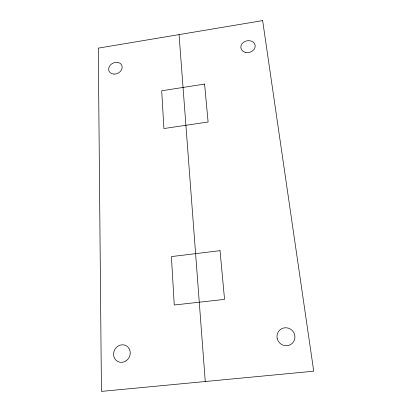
<?xml version="1.0" encoding="UTF-8"?>
<svg xmlns="http://www.w3.org/2000/svg" width="412" height="412" viewBox="0 0 412 412"><rect width="100%" height="100%" fill="white"/><g stroke="black" fill="none" stroke-linecap="round" stroke-linejoin="round"><path stroke-width="0.62" d="M179.055 34.603L205.264 381.522M262.64 20.6L98.272 48.142L101.44 391.4L313.728 371.202L262.64 20.6M204.589 84.074L161.695 90.784L163.909 128.554L208.106 121.993L204.589 84.074M220.034 250.671L171.413 256.594L174.25 305.004L224.55 299.385L220.034 250.671M113.97 74.114A7.019 5.639 -25.2 0 0 121.875 65.482A7.019 5.639 -25.2 0 0 110.38 65.019A7.019 5.639 -25.2 0 0 113.97 74.114M245.125 52.303A7.277 5.912 -12.7 0 0 255.183 45.428A7.277 5.912 -12.7 0 0 243.734 42.142A7.277 5.912 -12.7 0 0 245.125 52.303M125.938 360.948A8.956 8.183 -62.8 0 0 126.216 345.73A8.956 8.183 -62.8 0 0 113.552 354.057A8.956 8.183 -62.8 0 0 125.938 360.948M277.23 338.731A9.136 8.879 44.9 0 0 292.257 343.351A9.136 8.879 44.9 0 0 288.374 328.137A9.136 8.879 44.9 0 0 277.23 338.731"/></g></svg>
